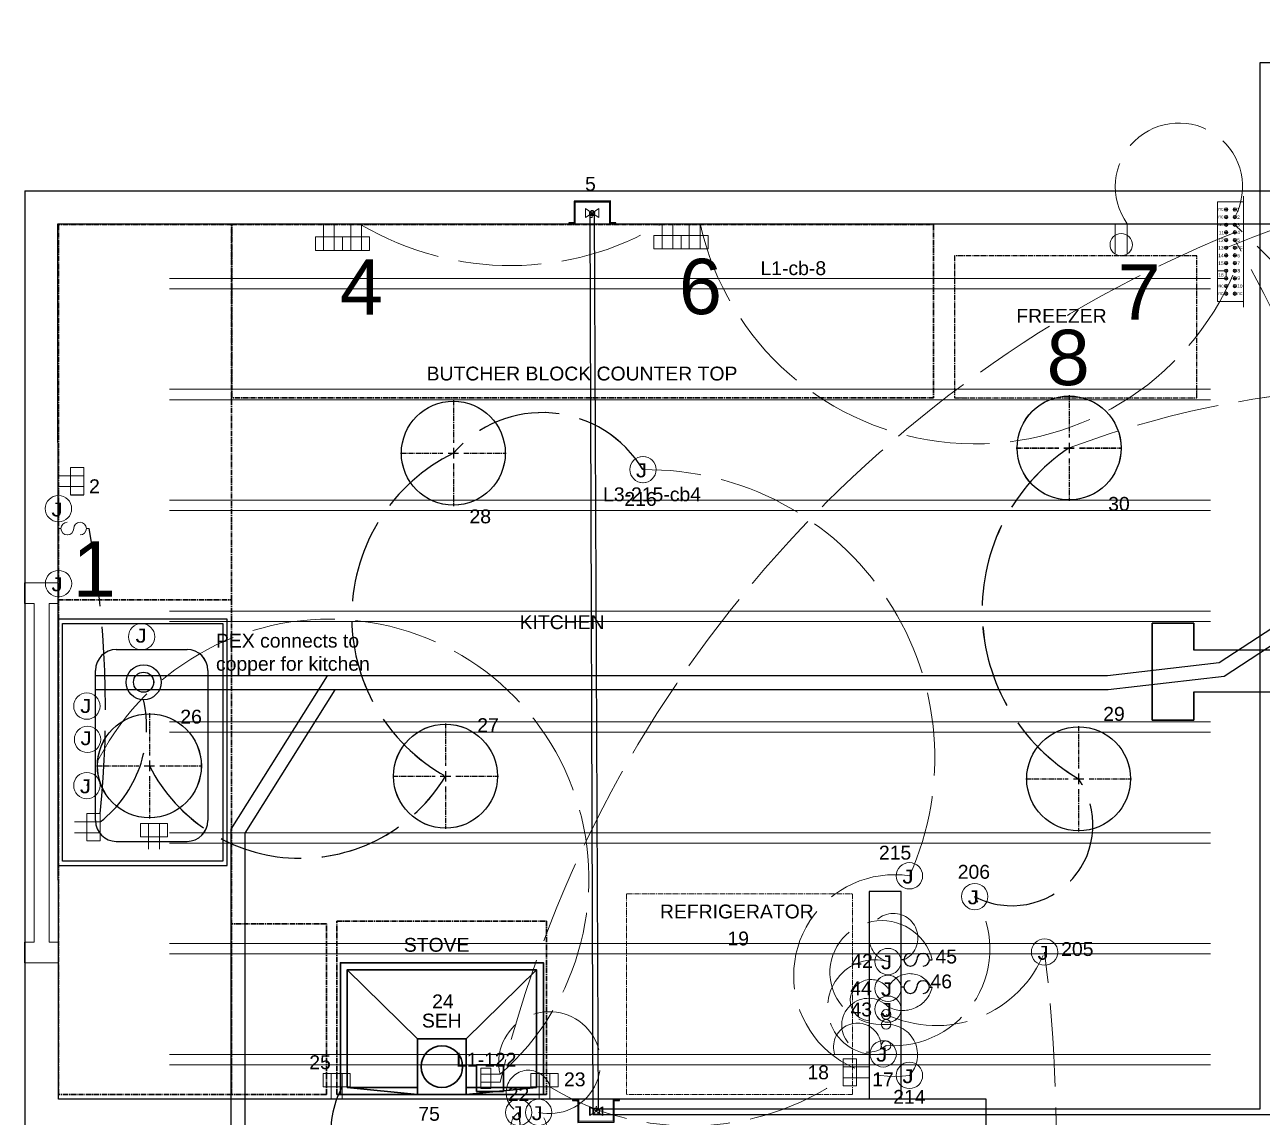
# Model space of a CAD drawing. Header units: inches. Extents: x 26 to 544, y -597 to 369.
# Drawn here: x 35.2 to 213.8, y -224.4 to -66.7 of the extents above; entities that cross this region are included whole.
import ezdxf

# ---------------------------------------------------------------- set-up
doc = ezdxf.new("R2010")
doc.units = ezdxf.units.IN
doc.header["$MEASUREMENT"] = 0
doc.linetypes.add('ACAD_ISO02W100', pattern=[15, 12, -3])
doc.linetypes.add('CENTER2', pattern=[1.125, 0.75, -0.125, 0.125, -0.125])
doc.layers.get('0').update_dxf_attribs({"color": 1, "lineweight": 9})
for name, color, linetype, lineweight in [('A201-Floorplan-2nd-floor', 7, 'Continuous', 9), ('A201-Text', 7, 'Continuous', 9), ('E201-Electrical-2nd-floor', 7, 'Continuous', 9), ('E301-Electrical-attic', 7, 'Continuous', 9), ('L1-Ceiling-Joists', 7, 'Continuous', 9), ('M101-HVAC-1st-floor', 7, 'Continuous', 9), ('M103-Plumbing', 7, 'Continuous', 9)]:
    doc.layers.add(name, color=color, linetype=linetype, lineweight=lineweight)
doc.styles.add('Reg', font='Courier New.ttf', dxfattribs={"height": 1})
doc.styles.add('Small', font='Arial.ttf', dxfattribs={"height": 0.5})
doc.styles.get("Standard").update_dxf_attribs({"font": 'Arial.ttf', "height": 2})

# ---------------------------------------------------------------- blocks, each defined once
blk = doc.blocks.new('L2-S-gas-shutoff-valve')
at = {"layer": 'M103-Plumbing'}
for p, q in [((-0.88, 0.6), (0.88, -0.58)), ((-0.88, -0.58), (0.88, 0.6))]:
    blk.add_line(p, q, dxfattribs=at)
at = {"layer": 'M103-Plumbing', "lineweight": 30}
for p, q in [((-0.88, 0.6), (-0.88, -0.58)), ((0.88, 0.6), (0.88, -0.58))]:
    blk.add_line(p, q, dxfattribs=at)
at = {"layer": 'M103-Plumbing'}
blk.add_lwpolyline([(0, 0.01), (0, 0.67), (0.08, 0.67)], dxfattribs=at)
at = {"layer": 'M103-Plumbing', "lineweight": 30}
blk.add_circle((0, 0), 0.433, dxfattribs=at)
blk = doc.blocks.new('L2-N-gas-shutoff-valve')
at = {"layer": 'M103-Plumbing'}
for p, q in [((-1.05, 0.72), (-1.05, 0.36)), ((0, 0), (-1.05, 0.72)), ((-1.05, 0.36), (-1.05, 0)), ((-1.05, -0.36), (-1.05, 0)), ((0, 0), (-1.05, -0.72)), ((0, 0), (1.05, 0.72)), ((0, 0), (1.05, -0.72)), ((1.05, 0.72), (1.05, 0.36)), ((1.05, 0.36), (1.05, 0)), ((1.05, -0.36), (1.05, 0)), ((-1.05, -0.72), (-1.05, -0.36)), ((1.05, -0.72), (1.05, -0.36))]:
    blk.add_line(p, q, dxfattribs=at)
blk.add_lwpolyline([(0, 0), (0, -0.7), (-0.18, -0.7)], dxfattribs=at)
at = {"layer": 'M103-Plumbing', "lineweight": 30}
blk.add_circle((0, 0), 0.375, dxfattribs=at)
blk = doc.blocks.new('L3-attic-j-box-215')
at = {"layer": 'E301-Electrical-attic'}
blk.add_circle((0, 0), 1.9, dxfattribs=at)
at = {"layer": 'E301-Electrical-attic', "lineweight": 5, "style": 'Reg'}
blk.add_text('J', height=2, dxfattribs=at).set_placement((-1.25, -1.11))
blk = doc.blocks.new('*U143')
at = {"layer": 'E301-Electrical-attic', "color": 0, "linetype": 'CENTER2', "lineweight": -3, "transparency": 16777216}
for p, q in [((0, 1.5), (0, 7.62)), ((-7.62, 0), (-1.5, 0)), ((1.5, 0), (7.62, 0)), ((0, -7.62), (0, -1.5))]:
    blk.add_line(p, q, dxfattribs=at)
at = {"layer": 'E301-Electrical-attic', "color": 0, "linetype": 'Continuous', "lineweight": -3, "transparency": 16777216}
for p, q in [((-0.75, 0), (0.75, 0)), ((0, -0.75), (0, 0.75))]:
    blk.add_line(p, q, dxfattribs=at)
blk = doc.blocks.new('L2-led-26')
at = {"layer": 'E301-Electrical-attic', "lineweight": -3}
blk.add_circle((0, 0), 7.5, dxfattribs=at)
at = {"layer": 'E301-Electrical-attic', "linetype": 'CENTER2', "lineweight": -3, "rotation": 270}
blk.add_blockref('*U143', (0, 0), dxfattribs=at)
blk = doc.blocks.new('*U144')
at = {"layer": 'E301-Electrical-attic', "color": 0, "linetype": 'CENTER2', "lineweight": -3, "transparency": 16777216}
for p, q in [((0, 1.5), (0, 7.62)), ((-7.62, 0), (-1.5, 0)), ((1.5, 0), (7.62, 0)), ((0, -7.62), (0, -1.5))]:
    blk.add_line(p, q, dxfattribs=at)
at = {"layer": 'E301-Electrical-attic', "color": 0, "linetype": 'Continuous', "lineweight": -3, "transparency": 16777216}
for p, q in [((-0.75, 0), (0.75, 0)), ((0, -0.75), (0, 0.75))]:
    blk.add_line(p, q, dxfattribs=at)
blk = doc.blocks.new('L2-led-27')
at = {"layer": 'E301-Electrical-attic', "lineweight": -3}
blk.add_circle((0, 0), 7.5, dxfattribs=at)
at = {"layer": 'E301-Electrical-attic', "linetype": 'CENTER2', "lineweight": -3, "rotation": 270}
blk.add_blockref('*U144', (0, 0), dxfattribs=at)
blk = doc.blocks.new('*U146')
at = {"layer": 'E301-Electrical-attic', "color": 0, "linetype": 'CENTER2', "lineweight": -3, "transparency": 16777216}
for p, q in [((0, 1.5), (0, 7.62)), ((-7.62, 0), (-1.5, 0)), ((1.5, 0), (7.62, 0)), ((0, -7.62), (0, -1.5))]:
    blk.add_line(p, q, dxfattribs=at)
at = {"layer": 'E301-Electrical-attic', "color": 0, "linetype": 'Continuous', "lineweight": -3, "transparency": 16777216}
for p, q in [((-0.75, 0), (0.75, 0)), ((0, -0.75), (0, 0.75))]:
    blk.add_line(p, q, dxfattribs=at)
blk = doc.blocks.new('L2-led-28')
at = {"layer": 'E301-Electrical-attic', "lineweight": -3}
blk.add_circle((0, 0), 7.5, dxfattribs=at)
at = {"layer": 'E301-Electrical-attic', "linetype": 'CENTER2', "lineweight": -3, "rotation": 270}
blk.add_blockref('*U146', (0, 0), dxfattribs=at)
blk = doc.blocks.new('L2-44')
at = {"layer": 'E301-Electrical-attic'}
blk.add_circle((0, 0), 1.9, dxfattribs=at)
at = {"layer": 'E301-Electrical-attic', "lineweight": 5, "style": 'Reg'}
blk.add_text('J', height=2, dxfattribs=at).set_placement((-1.25, -1.11))
blk = doc.blocks.new('L2-46')
at = {"layer": 'E301-Electrical-attic', "lineweight": -3}
for p, q in [((0.41, 0), (0, 0)), ((4.08, 0), (4.49, 0))]:
    blk.add_line(p, q, dxfattribs=at)
for centre, start, end in [((1.32, 0), 90, 270), ((3.17, 0), 270, 180), ((1.34, 0), 270, 0)]:
    blk.add_arc(centre, 0.916, start, end, dxfattribs=at)
blk = doc.blocks.new('L2-43')
at = {"layer": 'E301-Electrical-attic'}
blk.add_circle((0, 0), 1.9, dxfattribs=at)
at = {"layer": 'E301-Electrical-attic', "lineweight": 5, "style": 'Reg'}
blk.add_text('J', height=2, dxfattribs=at).set_placement((-1.25, -1.11))
blk = doc.blocks.new('L2-45')
at = {"layer": 'E301-Electrical-attic', "lineweight": -3}
for p, q in [((0.41, 0), (0, 0)), ((4.08, 0), (4.49, 0))]:
    blk.add_line(p, q, dxfattribs=at)
for centre, start, end in [((1.32, 0), 90, 270), ((3.17, 0), 270, 180), ((1.34, 0), 270, 0)]:
    blk.add_arc(centre, 0.916, start, end, dxfattribs=at)
blk = doc.blocks.new('*U153')
at = {"layer": 'E301-Electrical-attic', "color": 0, "linetype": 'CENTER2', "lineweight": -3, "transparency": 16777216}
for p, q in [((0, 1.5), (0, 7.62)), ((-7.62, 0), (-1.5, 0)), ((1.5, 0), (7.62, 0)), ((0, -7.62), (0, -1.5))]:
    blk.add_line(p, q, dxfattribs=at)
at = {"layer": 'E301-Electrical-attic', "color": 0, "linetype": 'Continuous', "lineweight": -3, "transparency": 16777216}
for p, q in [((-0.75, 0), (0.75, 0)), ((0, -0.75), (0, 0.75))]:
    blk.add_line(p, q, dxfattribs=at)
blk = doc.blocks.new('L2-29')
at = {"layer": 'E301-Electrical-attic', "lineweight": -3}
blk.add_circle((0, 0), 7.5, dxfattribs=at)
at = {"layer": 'E301-Electrical-attic', "linetype": 'CENTER2', "lineweight": -3, "rotation": 270}
blk.add_blockref('*U153', (0, 0), dxfattribs=at)
blk = doc.blocks.new('*U155')
at = {"layer": 'E301-Electrical-attic', "color": 0, "linetype": 'CENTER2', "lineweight": -3, "transparency": 16777216}
for p, q in [((0, 1.5), (0, 7.62)), ((-7.62, 0), (-1.5, 0)), ((1.5, 0), (7.62, 0)), ((0, -7.62), (0, -1.5))]:
    blk.add_line(p, q, dxfattribs=at)
at = {"layer": 'E301-Electrical-attic', "color": 0, "linetype": 'Continuous', "lineweight": -3, "transparency": 16777216}
for p, q in [((-0.75, 0), (0.75, 0)), ((0, -0.75), (0, 0.75))]:
    blk.add_line(p, q, dxfattribs=at)
blk = doc.blocks.new('L2-30')
at = {"layer": 'E301-Electrical-attic', "lineweight": -3}
blk.add_circle((0, 0), 7.5, dxfattribs=at)
at = {"layer": 'E301-Electrical-attic', "linetype": 'CENTER2', "lineweight": -3, "rotation": 270}
blk.add_blockref('*U155', (0, 0), dxfattribs=at)
blk = doc.blocks.new('attic-j-box-205')
at = {"layer": 'E301-Electrical-attic'}
blk.add_circle((0, 0), 1.9, dxfattribs=at)
at = {"layer": 'E301-Electrical-attic', "lineweight": 5, "style": 'Reg'}
blk.add_text('J', height=2, dxfattribs=at).set_placement((-1.25, -1.11))
blk = doc.blocks.new('attic-j-box-206')
at = {"layer": 'E301-Electrical-attic'}
blk.add_circle((0, 0), 1.9, dxfattribs=at)
at = {"layer": 'E301-Electrical-attic', "lineweight": 5, "style": 'Reg'}
blk.add_text('J', height=2, dxfattribs=at).set_placement((-1.25, -1.11))
blk = doc.blocks.new('attic-j-box-213')
at = {"layer": 'E301-Electrical-attic'}
blk.add_circle((0, 0), 1.9, dxfattribs=at)
at = {"layer": 'E301-Electrical-attic', "lineweight": 5, "style": 'Reg'}
blk.add_text('J', height=2, dxfattribs=at).set_placement((-1.25, -1.11))
blk = doc.blocks.new('attic-j-box-214')
at = {"layer": 'E301-Electrical-attic'}
blk.add_circle((0, 0), 1.9, dxfattribs=at)
at = {"layer": 'E301-Electrical-attic', "lineweight": 5, "style": 'Reg'}
blk.add_text('J', height=2, dxfattribs=at).set_placement((-1.25, -1.11))
blk = doc.blocks.new('kitchen-sink-for-m103')
at = {"layer": 'M103-Plumbing', "lineweight": -3}
for p, q in [((15.66, -153.52), (25.88, -153.52)), ((12.66, -178.21), (12.66, -156.52)), ((28.88, -156.52), (28.88, -178.21)), ((15.66, -181.21), (25.88, -181.21))]:
    blk.add_line(p, q, dxfattribs=at)
blk.add_circle((19.6, -158.24), 1.45, dxfattribs=at)
for centre, start, end in [((15.66, -156.52), 90, 180), ((25.88, -156.52), 0, 90), ((15.66, -178.21), 180, 270), ((25.88, -178.21), 270, 0)]:
    blk.add_arc(centre, 3, start, end, dxfattribs=at)
blk = doc.blocks.new('duplex-for-freezer-on-2nd-floor')
at = {"layer": 'E201-Electrical-2nd-floor'}
for p, q in [((0, 0), (0, -4.39)), ((1.73, 0), (1.73, -4.38))]:
    blk.add_line(p, q, dxfattribs=at)
blk.add_circle((0.86, -3.03), 1.61, dxfattribs=at)
blk = doc.blocks.new('refrigerator')
at = {"layer": 'A201-Floorplan-2nd-floor', "linetype": 'CENTER2'}
blk.add_lwpolyline([(0, 0), (-32.625, 0), (-32.625, 28.925), (0, 28.925)], close=True, dxfattribs=at)
blk = doc.blocks.new('stove')
at = {"layer": 'A201-Floorplan-2nd-floor', "linetype": 'CENTER2', "lineweight": 30}
blk.add_lwpolyline([(-30.27, 25), (0, 25), (0, 0), (-30.27, 0)], close=True, dxfattribs=at)
blk = doc.blocks.new('L2-switch-1')
at = {"layer": 'E201-Electrical-2nd-floor'}
for p, q in [((0.41, 0, -43.5), (0, 0, -43.5)), ((4.08, 0, -43.5), (4.49, 0, -43.5))]:
    blk.add_line(p, q, dxfattribs=at)
for centre, start, end in [((1.32, 0, -43.5), 90, 270), ((3.17, 0, -43.5), 270, 180), ((1.34, 0, -43.5), 270, 0)]:
    blk.add_arc(centre, 0.916, start, end, dxfattribs=at)
blk = doc.blocks.new('L2-gfci-duplex-2')
at = {"layer": 'E201-Electrical-2nd-floor'}
for p, q in [((0, 0, -43.5), (3.72, 0, -43.5)), ((3.72, 1.18, -43.5), (1.79, 1.18, -43.5)), ((1.79, -2.75, -43.5), (1.79, 1.18, -43.5)), ((0, -1.57, -43.5), (3.72, -1.57, -43.5))]:
    blk.add_line(p, q, dxfattribs=at)
at = {"layer": 'E201-Electrical-2nd-floor', "elevation": -43.5}
blk.add_lwpolyline([(1.79, -2.75), (1.79, 1.18), (3.72, 1.18), (3.72, -2.75)], close=True, dxfattribs=at)
blk = doc.blocks.new('L2-north-kitchen-butcher-block')
at = {"layer": 'A201-Floorplan-2nd-floor', "linetype": 'CENTER2', "lineweight": 30}
blk.add_lwpolyline([(0, -25), (-101.32, -25), (-101.32, 0), (0, 0)], close=True, dxfattribs=at)
blk = doc.blocks.new('L2-kitchen-NW-butcher-block')
at = {"layer": 'A201-Floorplan-2nd-floor', "linetype": 'CENTER2', "lineweight": 30}
blk.add_lwpolyline([(25, -54.19), (25, 0), (0, 0), (0, -54.19)], close=True, dxfattribs=at)
blk = doc.blocks.new('L2-kitchen-butcher-block-sink')
at = {"layer": 'A201-Floorplan-2nd-floor', "linetype": 'CENTER2', "lineweight": 30}
blk.add_lwpolyline([(0, 71.3625), (25, 71.3625), (25, 0), (0, 0)], close=True, dxfattribs=at)
blk = doc.blocks.new('L2-butcher-block-west-stove')
at = {"layer": 'A201-Floorplan-2nd-floor', "linetype": 'CENTER2', "lineweight": 30}
for p, q in [((13.69, 24.62), (0, 24.62)), ((0, 0), (0, 24.62)), ((13.69, 0), (13.69, 24.62)), ((13.69, 0), (0, 0))]:
    blk.add_line(p, q, dxfattribs=at)
blk = doc.blocks.new('smart-hood')
at = {"lineweight": 30}
for p, q in [((11.15625, 8), (11.15625, 0)), ((18.15625, 8), (11.15625, 8)), ((18.15625, 8), (18.15625, 0))]:
    blk.add_line(p, q, dxfattribs=at)
blk.add_lwpolyline([(0, 0), (29.3125, 0), (29.3125, 19), (0, 19)], close=True, dxfattribs=at)
blk.add_lwpolyline([(18.15625, 1), (28.3125, 1), (28.3125, 18), (1, 18), (1, 1), (11.15625, 1)], dxfattribs=at)
blk.add_circle((14.65625, 4), 3, dxfattribs=at)
blk = doc.blocks.new('L2-stove-exhaust-hood')
at = {"layer": 'A201-Floorplan-2nd-floor', "lineweight": 30}
for p, q in [((0, 8), (-10.15625, 18)), ((17.15625, 18), (7, 8)), ((-10.15625, 1), (0, 0)), ((7, 0), (17.15625, 1))]:
    blk.add_line(p, q, dxfattribs=at)
blk.add_blockref('smart-hood', (-11.15625, 0), dxfattribs=at)
blk = doc.blocks.new('L2-gfci-duplex-4')
at = {"layer": 'E201-Electrical-2nd-floor'}
for p, q in [((-3.92, 0, -48.88), (-3.92, -1.96, -48.88)), ((3.92, 0, -48.88), (-3.92, 0, -48.88)), ((-2.75, 1.76, -48.88), (-2.75, -1.96, -48.88)), ((-1.18, 1.76, -48.88), (-1.18, -1.96, -48.88)), ((0, -1.96, -48.88), (0, 0, -48.88)), ((1.18, 1.7, -48.88), (1.18, -1.96, -48.88)), ((2.75, 1.7, -48.88), (2.75, -1.96, -48.88)), ((3.92, -1.96, -48.88), (3.92, 0, -48.88)), ((-3.92, -1.96, -48.88), (3.92, -1.96, -48.88))]:
    blk.add_line(p, q, dxfattribs=at)
blk = doc.blocks.new('L2-gfci-duplex-6')
at = {"layer": 'E201-Electrical-2nd-floor'}
for p, q in [((-3.92, 0, -49.38), (-3.92, -1.96, -49.38)), ((3.92, 0, -49.38), (-3.92, 0, -49.38)), ((-2.75, 1.69, -49.38), (-2.75, -1.96, -49.38)), ((-1.18, 1.69, -49.38), (-1.18, -1.96, -49.38)), ((0, -1.96, -49.38), (0, 0, -49.38)), ((1.18, 1.7, -49.38), (1.18, -1.96, -49.38)), ((2.75, 1.7, -49.38), (2.75, -1.96, -49.38)), ((3.92, -1.96, -49.38), (3.92, 0, -49.38)), ((-3.92, -1.96, -49.38), (3.92, -1.96, -49.38))]:
    blk.add_line(p, q, dxfattribs=at)
blk = doc.blocks.new('L2-gfci-duplex-10')
at = {"layer": 'E201-Electrical-2nd-floor'}
for p, q in [((3.72, 2.75), (1.79, 2.75)), ((1.79, -1.18), (1.79, 2.75)), ((0, 1.57), (3.72, 1.57)), ((0, 0), (3.72, 0))]:
    blk.add_line(p, q, dxfattribs=at)
blk.add_lwpolyline([(1.79, -1.18), (1.79, 2.75), (3.72, 2.75), (3.72, -1.18)], close=True, dxfattribs=at)
blk = doc.blocks.new('L2-gfci-duplex-9')
at = {"layer": 'E201-Electrical-2nd-floor'}
for p, q in [((0, 0), (0, -1.94)), ((3.92, 0), (0, 0)), ((1.18, -3.72), (1.18, 0)), ((2.75, -3.72), (2.75, 0)), ((3.92, -1.94), (3.92, 0)), ((3.92, -1.94), (0, -1.94))]:
    blk.add_line(p, q, dxfattribs=at)
blk = doc.blocks.new('L2-cabinet-holding-kitchen-sink')
at = {"layer": 'A201-Floorplan-2nd-floor', "lineweight": -3}
for points in [[(0, 0), (0, 35.56), (-24.42, 35.56), (-24.4, 0)], [(-23.77, 0.62), (-23.8, 34.94), (-0.63, 34.94), (-0.63, 0.62)]]:
    blk.add_lwpolyline(points, close=True, dxfattribs=at)
blk = doc.blocks.new('L2-insinkerator')
at = {"layer": 'E201-Electrical-2nd-floor', "lineweight": -3}
blk.add_circle((0, 2.53), 2.53, dxfattribs=at)
blk = doc.blocks.new('L2-kitchen-sink-and-drain')
at = {"layer": 'A201-Floorplan-2nd-floor', "lineweight": -3}
for p, q in [((-3.9375, 4.71875), (6.28125, 4.71875)), ((-6.9375, -19.96875), (-6.9375, 1.71875)), ((9.28125, 1.71875), (9.28125, -19.96875)), ((-3.9375, -22.96875), (6.28125, -22.96875))]:
    blk.add_line(p, q, dxfattribs=at)
blk.add_circle((0, 0), 1.45459, dxfattribs=at)
for centre, start, end in [((-3.9375, 1.71875), 90, 180), ((6.28125, 1.71875), 0, 90), ((-3.9375, -19.96875), 180, 270), ((6.28125, -19.96875), 270, 0)]:
    blk.add_arc(centre, 3, start, end, dxfattribs=at)
blk = doc.blocks.new('L2-gfci-duplex-18')
at = {"layer": 'E201-Electrical-2nd-floor'}
for p, q in [((-3.72, 2.75, -29.75), (-1.79, 2.75, -29.75)), ((-1.79, 2.75, -29.75), (-3.72, 2.75, -29.75)), ((-3.72, 2.75, -29.75), (-3.72, -1.18, -29.75)), ((-1.79, 2.75, -29.75), (-1.79, -1.18, -29.75)), ((0, 1.57, -29.75), (-3.72, 1.57, -29.75)), ((0, 1.57, -29.75), (-3.72, 1.57, -29.75)), ((0, 0, -29.75), (-3.72, 0, -29.75)), ((-3.72, -1.18, -29.75), (-1.79, -1.18, -29.75))]:
    blk.add_line(p, q, dxfattribs=at)
blk = doc.blocks.new('L2-gfci-duplex-23')
at = {"layer": 'E201-Electrical-2nd-floor'}
for p, q in [((-1.18, 3.72, -56.5), (-1.18, 1.79, -56.5)), ((2.75, 3.72, -56.5), (-1.18, 3.72, -56.5)), ((0, 0, -56.5), (0, 3.72, -56.5)), ((1.57, 0, -56.5), (1.57, 3.72, -56.5)), ((2.75, 1.79, -56.5), (2.75, 3.72, -56.5)), ((2.75, 1.79, -56.5), (-1.18, 1.79, -56.5))]:
    blk.add_line(p, q, dxfattribs=at)
blk = doc.blocks.new('L2-j-box-22')
at = {"layer": 'E201-Electrical-2nd-floor'}
blk.add_circle((0, -1.9), 1.9, dxfattribs=at)
at = {"layer": 'E201-Electrical-2nd-floor', "lineweight": 5, "style": 'Reg'}
blk.add_text('J', height=2, dxfattribs=at).set_placement((-1.25, -3.01))
blk = doc.blocks.new('L2-j-box-21')
at = {"layer": 'E201-Electrical-2nd-floor'}
blk.add_circle((0, -1.9), 1.9, dxfattribs=at)
at = {"layer": 'E201-Electrical-2nd-floor', "lineweight": 5, "style": 'Reg'}
blk.add_text('J', height=2, dxfattribs=at).set_placement((-1.25, -3.01))
blk = doc.blocks.new('L2-gfci-duplex-25')
at = {"layer": 'E201-Electrical-2nd-floor'}
for p, q in [((-1.18, 3.72, -56.5), (-1.18, 1.79, -56.5)), ((2.75, 3.72, -56.5), (-1.18, 3.72, -56.5)), ((0, 0, -56.5), (0, 3.72, -56.5)), ((1.57, 0, -56.5), (1.57, 3.72, -56.5)), ((2.75, 1.79, -56.5), (2.75, 3.72, -56.5)), ((2.75, 1.79, -56.5), (-1.18, 1.79, -56.5))]:
    blk.add_line(p, q, dxfattribs=at)
blk = doc.blocks.new('*U75')
at = {"layer": 'E201-Electrical-2nd-floor', "color": 0, "linetype": 'CENTER2', "lineweight": -3, "transparency": 16777216}
for p, q in [((0, 1.5), (0, 7.62)), ((-7.62, 0), (-1.5, 0)), ((1.5, 0), (7.62, 0)), ((0, -7.62), (0, -1.5))]:
    blk.add_line(p, q, dxfattribs=at)
at = {"layer": 'E201-Electrical-2nd-floor', "color": 0, "linetype": 'Continuous', "lineweight": -3, "transparency": 16777216}
for p, q in [((-0.75, 0), (0.75, 0)), ((0, -0.75), (0, 0.75))]:
    blk.add_line(p, q, dxfattribs=at)
blk = doc.blocks.new('L2-ceiling-led-26')
at = {"layer": 'E201-Electrical-2nd-floor', "lineweight": -3}
blk.add_circle((0, 0, -94.5), 7.5, dxfattribs=at)
at = {"layer": 'E201-Electrical-2nd-floor', "linetype": 'CENTER2', "lineweight": -3, "rotation": 270}
blk.add_blockref('*U75', (0, 0, -94.5), dxfattribs=at)
blk = doc.blocks.new('*U77')
at = {"layer": 'E201-Electrical-2nd-floor', "color": 0, "linetype": 'CENTER2', "lineweight": -3, "transparency": 16777216}
for p, q in [((0, 1.5), (0, 7.62)), ((-7.62, 0), (-1.5, 0)), ((1.5, 0), (7.62, 0)), ((0, -7.62), (0, -1.5))]:
    blk.add_line(p, q, dxfattribs=at)
at = {"layer": 'E201-Electrical-2nd-floor', "color": 0, "linetype": 'Continuous', "lineweight": -3, "transparency": 16777216}
for p, q in [((-0.75, 0), (0.75, 0)), ((0, -0.75), (0, 0.75))]:
    blk.add_line(p, q, dxfattribs=at)
blk = doc.blocks.new('L2-ceiling-led-27')
at = {"layer": 'E201-Electrical-2nd-floor', "lineweight": -3}
blk.add_circle((0, 0, -93.5), 7.5, dxfattribs=at)
at = {"layer": 'E201-Electrical-2nd-floor', "linetype": 'CENTER2', "lineweight": -3, "rotation": 270}
blk.add_blockref('*U77', (0, 0, -93.5), dxfattribs=at)
blk = doc.blocks.new('*U79')
at = {"layer": 'E201-Electrical-2nd-floor', "color": 0, "linetype": 'CENTER2', "lineweight": -3, "transparency": 16777216}
for p, q in [((0, 1.5), (0, 7.62)), ((-7.62, 0), (-1.5, 0)), ((1.5, 0), (7.62, 0)), ((0, -7.62), (0, -1.5))]:
    blk.add_line(p, q, dxfattribs=at)
at = {"layer": 'E201-Electrical-2nd-floor', "color": 0, "linetype": 'Continuous', "lineweight": -3, "transparency": 16777216}
for p, q in [((-0.75, 0), (0.75, 0)), ((0, -0.75), (0, 0.75))]:
    blk.add_line(p, q, dxfattribs=at)
blk = doc.blocks.new('L2-ceiling-led-28')
at = {"layer": 'E201-Electrical-2nd-floor', "lineweight": -3}
blk.add_circle((0, 0, -93.88), 7.5, dxfattribs=at)
at = {"layer": 'E201-Electrical-2nd-floor', "linetype": 'CENTER2', "lineweight": -3, "rotation": 270}
blk.add_blockref('*U79', (0, 0, -93.88), dxfattribs=at)
blk = doc.blocks.new('L2-j-box-14')
at = {"layer": 'E201-Electrical-2nd-floor'}
blk.add_circle((0, -1.9), 1.9, dxfattribs=at)
at = {"layer": 'E201-Electrical-2nd-floor', "lineweight": 5, "style": 'Reg'}
blk.add_text('J', height=2, dxfattribs=at).set_placement((-1.1, -2.75))
blk = doc.blocks.new('L2-j-box-13')
at = {"layer": 'E201-Electrical-2nd-floor'}
blk.add_circle((0, 0), 1.9, dxfattribs=at)
at = {"layer": 'E201-Electrical-2nd-floor', "lineweight": 5, "style": 'Reg'}
blk.add_text('J', height=2, dxfattribs=at).set_placement((-1.2, -0.98))
blk = doc.blocks.new('L2-j-box-12')
at = {"layer": 'E201-Electrical-2nd-floor'}
blk.add_circle((0, 0), 1.9, dxfattribs=at)
at = {"layer": 'E201-Electrical-2nd-floor', "lineweight": 5, "style": 'Reg'}
blk.add_text('J', height=2, dxfattribs=at).set_placement((-1.25, -0.82))
blk = doc.blocks.new('L2-j-box-11')
at = {"layer": 'E201-Electrical-2nd-floor'}
blk.add_circle((0, 0), 1.9, dxfattribs=at)
at = {"layer": 'E201-Electrical-2nd-floor', "lineweight": 5, "style": 'Reg'}
blk.add_text('J', height=2, dxfattribs=at).set_placement((-1.25, -1.11))
blk = doc.blocks.new('L2-j-box-15')
at = {"layer": 'E201-Electrical-2nd-floor'}
blk.add_circle((0, 0), 1.9, dxfattribs=at)
at = {"layer": 'E201-Electrical-2nd-floor', "lineweight": 5, "style": 'Reg'}
blk.add_text('J', height=2, dxfattribs=at).set_placement((-1.25, -1.11))
blk = doc.blocks.new('L2-j-box-16')
at = {"layer": 'E201-Electrical-2nd-floor'}
blk.add_circle((0, 0), 1.9, dxfattribs=at)
at = {"layer": 'E201-Electrical-2nd-floor', "lineweight": 5, "style": 'Reg'}
blk.add_text('J', height=2, dxfattribs=at).set_placement((-1.25, -1.11))
blk = doc.blocks.new('*U82')
at = {"layer": 'E201-Electrical-2nd-floor', "color": 0, "linetype": 'CENTER2', "lineweight": -3, "transparency": 16777216}
for p, q in [((0, 1.5), (0, 7.62)), ((-7.62, 0), (-1.5, 0)), ((1.5, 0), (7.62, 0)), ((0, -7.62), (0, -1.5))]:
    blk.add_line(p, q, dxfattribs=at)
at = {"layer": 'E201-Electrical-2nd-floor', "color": 0, "linetype": 'Continuous', "lineweight": -3, "transparency": 16777216}
for p, q in [((-0.75, 0), (0.75, 0)), ((0, -0.75), (0, 0.75))]:
    blk.add_line(p, q, dxfattribs=at)
blk = doc.blocks.new('L2-ceiling-led-29')
at = {"layer": 'E201-Electrical-2nd-floor', "lineweight": -3}
blk.add_circle((0, 0, -93), 7.5, dxfattribs=at)
at = {"layer": 'E201-Electrical-2nd-floor', "linetype": 'CENTER2', "lineweight": -3, "rotation": 270}
blk.add_blockref('*U82', (0, 0, -93), dxfattribs=at)
blk = doc.blocks.new('*U84')
at = {"layer": 'E201-Electrical-2nd-floor', "color": 0, "linetype": 'CENTER2', "lineweight": -3, "transparency": 16777216}
for p, q in [((0, 1.5), (0, 7.62)), ((-7.62, 0), (-1.5, 0)), ((1.5, 0), (7.62, 0)), ((0, -7.62), (0, -1.5))]:
    blk.add_line(p, q, dxfattribs=at)
at = {"layer": 'E201-Electrical-2nd-floor', "color": 0, "linetype": 'Continuous', "lineweight": -3, "transparency": 16777216}
for p, q in [((-0.75, 0), (0.75, 0)), ((0, -0.75), (0, 0.75))]:
    blk.add_line(p, q, dxfattribs=at)
blk = doc.blocks.new('L2-ceiling-led-30')
at = {"layer": 'E201-Electrical-2nd-floor', "lineweight": -3}
blk.add_circle((0, 0, -94.38), 7.5, dxfattribs=at)
at = {"layer": 'E201-Electrical-2nd-floor', "linetype": 'CENTER2', "lineweight": -3, "rotation": 270}
blk.add_blockref('*U84', (0, 0, -94.38), dxfattribs=at)
blk = doc.blocks.new('L2-j-box-42')
at = {"layer": 'E201-Electrical-2nd-floor'}
blk.add_circle((-1.9, 0, -67.12), 1.9, dxfattribs=at)
at = {"layer": 'E201-Electrical-2nd-floor', "lineweight": 5, "style": 'Reg'}
blk.add_text('J', height=2, dxfattribs=at).set_placement((-3.15, -1.11, -67.12))
blk = doc.blocks.new('L2-j-box-44')
at = {"layer": 'E201-Electrical-2nd-floor'}
blk.add_circle((-1.9, 0, -75.62), 1.9, dxfattribs=at)
at = {"layer": 'E201-Electrical-2nd-floor', "lineweight": 5, "style": 'Reg'}
blk.add_text('J', height=2, dxfattribs=at).set_placement((-3.15, -1.11, -75.62))
blk = doc.blocks.new('L2-j-box-43')
at = {"layer": 'E201-Electrical-2nd-floor'}
blk.add_circle((-1.9, 0, -67.25), 1.9, dxfattribs=at)
at = {"layer": 'E201-Electrical-2nd-floor', "lineweight": 5, "style": 'Reg'}
blk.add_text('J', height=2, dxfattribs=at).set_placement((-3.15, -1.11, -67.25))
blk = doc.blocks.new('L2-j-box-17')
at = {"layer": 'E201-Electrical-2nd-floor'}
blk.add_circle((1.9, 0, -52.62), 1.9, dxfattribs=at)
at = {"layer": 'E201-Electrical-2nd-floor', "lineweight": 5, "style": 'Reg'}
blk.add_text('J', height=2, dxfattribs=at).set_placement((0.65, -1.11, -52.62))
blk = doc.blocks.new('L2-switch-45')
at = {"layer": 'E201-Electrical-2nd-floor', "lineweight": -3}
for p, q in [((0.41, 0, -45.25), (0, 0, -45.25)), ((4.08, 0, -45.25), (4.49, 0, -45.25))]:
    blk.add_line(p, q, dxfattribs=at)
for centre, start, end in [((1.32, 0, -45.25), 90, 270), ((3.17, 0, -45.25), 270, 180), ((1.34, 0, -45.25), 270, 0)]:
    blk.add_arc(centre, 0.916, start, end, dxfattribs=at)
blk = doc.blocks.new('L2-switch-46')
at = {"layer": 'E201-Electrical-2nd-floor', "lineweight": -3}
for p, q in [((0.41, 0, -45), (0, 0, -45)), ((4.08, 0, -45), (4.49, 0, -45))]:
    blk.add_line(p, q, dxfattribs=at)
for centre, start, end in [((1.32, 0, -45), 90, 270), ((3.17, 0, -45), 270, 180), ((1.34, 0, -45), 270, 0)]:
    blk.add_arc(centre, 0.916, start, end, dxfattribs=at)
blk = doc.blocks.new('L1-gfci-122')
at = {"layer": 'E201-Electrical-2nd-floor', "lineweight": 30}
for p, q in [((-2.06, -2.48), (-2.06, 1.37)), ((-2.06, 1.37), (-0.08, 1.37)), ((-0.08, 1.37), (1.85, 1.37)), ((1.85, 1.37), (1.85, -2.48)), ((1.85, -2.48), (-2.06, -2.48))]:
    blk.add_line(p, q, dxfattribs=at)
at = {"layer": 'E201-Electrical-2nd-floor'}
for p, q in [((-1.44, 0.87), (0, 0.87)), ((-1.44, -2.03), (-1.44, 0.87)), ((1.32, 0), (-1.44, 0)), ((0, -2.03), (0, 0.87)), ((1.32, -1.16), (-1.44, -1.16)), ((0, -2.03), (-1.44, -2.03))]:
    blk.add_line(p, q, dxfattribs=at)
blk = doc.blocks.new('L3-215')
at = {"layer": 'E201-Electrical-2nd-floor'}
blk.add_circle((0, 0), 1.9, dxfattribs=at)
at = {"layer": 'E201-Electrical-2nd-floor', "lineweight": 5, "style": 'Reg'}
blk.add_text('J', height=2, dxfattribs=at).set_placement((-1.25, -1.11))
blk = doc.blocks.new('L2-kitchen-window')
at = {"layer": 'A201-Floorplan-2nd-floor'}
for p, q in [((-0.03, 54.87), (-4.83, 54.87)), ((-0.03, 54.88), (-0.03, 51.87)), ((-3.51, 51.87), (-4.83, 51.87)), ((-3.51, 51.87), (-3.51, 3)), ((-0.03, 51.87), (-1.31, 51.87)), ((-1.31, 51.87), (-1.31, 3)), ((-4.82, 3), (-3.51, 3)), ((-1.31, 3), (0, 3)), ((0, 3), (0, 0)), ((0, 0), (-4.82, 0))]:
    blk.add_line(p, q, dxfattribs=at)
at = {"layer": 'A201-Floorplan-2nd-floor', "lineweight": 30}
for p, q in [((-4.83, 54.87), (-4.83, 51.87)), ((-4.82, 3), (-4.82, 0))]:
    blk.add_line(p, q, dxfattribs=at)
blk = doc.blocks.new('subpanel-171')
at = {"layer": 'E201-Electrical-2nd-floor', "lineweight": 5}
for p, q in [((0, -14.38, -48.75), (0, 0, -48.75)), ((0, 0, -48.75), (3.75, 0, -48.75)), ((3.75, -15.19, -48.75), (3.75, 0.81, -48.75)), ((1, -1.11, -48.75), (1.5, -1.11, -48.75)), ((1.25, -1.36, -48.75), (1.25, -0.86, -48.75)), ((2.25, -1.11, -48.75), (2.75, -1.11, -48.75)), ((2.5, -1.36, -48.75), (2.5, -0.86, -48.75)), ((1, -2.21, -48.75), (1.5, -2.21, -48.75)), ((1, -3.32, -48.75), (1.5, -3.32, -48.75)), ((1.25, -2.46, -48.75), (1.25, -1.96, -48.75)), ((1.25, -3.57, -48.75), (1.25, -3.07, -48.75)), ((2.25, -2.21, -48.75), (2.75, -2.21, -48.75)), ((2.25, -3.32, -48.75), (2.75, -3.32, -48.75)), ((2.5, -2.46, -48.75), (2.5, -1.96, -48.75)), ((2.5, -3.57, -48.75), (2.5, -3.07, -48.75)), ((1, -4.42, -48.75), (1.5, -4.42, -48.75)), ((1.25, -4.67, -48.75), (1.25, -4.17, -48.75)), ((1.25, -5.78, -48.75), (1.25, -5.28, -48.75)), ((2.25, -4.42, -48.75), (2.75, -4.42, -48.75)), ((2.5, -4.67, -48.75), (2.5, -4.17, -48.75)), ((2.5, -5.78, -48.75), (2.5, -5.28, -48.75)), ((1, -5.53, -48.75), (1.5, -5.53, -48.75)), ((1, -6.64, -48.75), (1.5, -6.64, -48.75)), ((1.25, -6.89, -48.75), (1.25, -6.39, -48.75)), ((2.25, -5.53, -48.75), (2.75, -5.53, -48.75)), ((2.25, -6.64, -48.75), (2.75, -6.64, -48.75)), ((2.5, -6.89, -48.75), (2.5, -6.39, -48.75)), ((1, -7.74, -48.75), (1.5, -7.74, -48.75)), ((1, -8.85, -48.75), (1.5, -8.85, -48.75)), ((1.25, -7.99, -48.75), (1.25, -7.49, -48.75)), ((1.25, -9.1, -48.75), (1.25, -8.6, -48.75)), ((2.25, -7.74, -48.75), (2.75, -7.74, -48.75)), ((2.25, -8.85, -48.75), (2.75, -8.85, -48.75)), ((2.5, -7.99, -48.75), (2.5, -7.49, -48.75)), ((2.5, -9.1, -48.75), (2.5, -8.6, -48.75)), ((1.25, -9.96, -48.75), (0, -9.96, -48.75)), ((0, -9.96, -48.75), (0, -11.06, -48.75)), ((1, -9.96, -48.75), (1.5, -9.96, -48.75)), ((1.25, -10.21, -48.75), (1.25, -9.71, -48.75)), ((1.25, -11.06, -48.75), (1.25, -9.96, -48.75)), ((2.25, -9.96, -48.75), (2.75, -9.96, -48.75)), ((2.5, -10.21, -48.75), (2.5, -9.71, -48.75)), ((0, -11.06, -48.75), (1.25, -11.06, -48.75)), ((1, -11.06, -48.75), (1.5, -11.06, -48.75)), ((1, -12.17, -48.75), (1.5, -12.17, -48.75)), ((1.25, -11.31, -48.75), (1.25, -10.81, -48.75)), ((1.25, -12.42, -48.75), (1.25, -11.92, -48.75)), ((2.25, -11.06, -48.75), (2.75, -11.06, -48.75)), ((2.25, -12.17, -48.75), (2.75, -12.17, -48.75)), ((2.5, -11.31, -48.75), (2.5, -10.81, -48.75)), ((2.5, -12.42, -48.75), (2.5, -11.92, -48.75)), ((1, -13.27, -48.75), (1.5, -13.27, -48.75)), ((1.25, -13.52, -48.75), (1.25, -13.02, -48.75)), ((2.25, -13.27, -48.75), (2.75, -13.27, -48.75)), ((2.5, -13.52, -48.75), (2.5, -13.02, -48.75)), ((0, -14.38, -48.75), (3.75, -14.38, -48.75))]:
    blk.add_line(p, q, dxfattribs=at)
for centre in [(1.25, -1.11, -48.75), (2.5, -1.11, -48.75), (1.25, -2.21, -48.75), (1.25, -3.32, -48.75), (2.5, -2.21, -48.75), (2.5, -3.32, -48.75), (1.25, -4.42, -48.75), (1.25, -5.53, -48.75), (2.5, -4.42, -48.75), (2.5, -5.53, -48.75), (1.25, -6.64, -48.75), (2.5, -6.64, -48.75), (1.25, -7.74, -48.75), (1.25, -8.85, -48.75), (2.5, -7.74, -48.75), (2.5, -8.85, -48.75), (1.25, -9.96, -48.75), (2.5, -9.96, -48.75), (1.25, -11.06, -48.75), (1.25, -12.17, -48.75), (2.5, -11.06, -48.75), (2.5, -12.17, -48.75), (1.25, -13.27, -48.75), (2.5, -13.27, -48.75)]:
    blk.add_circle(centre, 0.25, dxfattribs=at)
at = {"layer": 'E201-Electrical-2nd-floor', "lineweight": 5, "style": 'Small'}
for s, p in [('nc', (0.13, -1.28, -48.75)), ('1', (2.77, -1.36, -48.75)), ('nc', (0.13, -2.39, -48.75)), ('nc', (0.14, -3.49, -48.75)), ('3', (2.83, -3.59, -48.75)), ('2', (2.83, -2.47, -48.75)), ('12', (0.12, -5.79, -48.75)), ('11', (0.18, -4.7, -48.75)), ('4', (2.85, -4.67, -48.75)), ('5', (2.84, -5.79, -48.75)), ('13', (0.1, -6.92, -48.75)), ('nc', (2.87, -6.81, -48.75)), ('14', (0.11, -8, -48.75)), ('15', (0.11, -9.11, -48.75)), ('6', (2.85, -8.02, -48.75)), ('7', (2.86, -9.11, -48.75)), ('16', (0.12, -10.82, -48.75)), ('8', (2.88, -10.2, -48.75)), ('nc', (0.14, -12.36, -48.75)), ('10', (2.83, -12.42, -48.75)), ('9', (2.87, -11.28, -48.75)), ('nc', (0.13, -13.46, -48.75)), ('nc', (2.86, -13.46, -48.75))]:
    blk.add_text(s, height=0.5, dxfattribs=at).set_placement(p)
blk = doc.blocks.new('new-2nd-floor-plan-with-electrical')
at = {"layer": 'A201-Floorplan-2nd-floor', "lineweight": -3}
for p, q in [((-0.0976, 441.811), (321.3019, 441.811)), ((-0.0976, 441.811), (0, 0)), ((126.3971, 340.714), (121.7605, 340.714)), ((121.7605, 340.714), (121.7605, 310.714)), ((126.3971, 310.714), (126.3971, 340.714))]:
    blk.add_line(p, q, dxfattribs=at)
at = {"layer": 'A201-Floorplan-2nd-floor', "lineweight": 5}
blk.add_line((169.0831, 411.964), (169.0831, 413.089), dxfattribs=at)
at = {"layer": 'A201-Floorplan-2nd-floor', "lineweight": -3}
blk.add_lwpolyline([(138.6728, 310.714), (4.7605, 310.714), (4.6769, 437.089), (316.5519, 437.089), (316.5519, 141.8978), (207.4894, 141.8978), (207.4894, 79.0502), (182.9894, 79.0502), (182.9894, 92.6043), (117.2394, 92.6043), (117.2394, 127.9375), (138.6728, 127.9375), (138.6728, 310.7193)], dxfattribs=at)
at = {"layer": 'A201-Floorplan-2nd-floor', "linetype": 'CENTER2', "lineweight": -3}
blk.add_lwpolyline([(169.0831, 411.964), (169.0831, 432.464), (134.0831, 432.464), (134.0831, 411.964)], close=True, dxfattribs=at)
at = {"layer": 'A201-Text', "lineweight": 5}
blk.add_line((134.0831, 411.964), (135.2081, 411.964), dxfattribs=at)
at = {"layer": 'E201-Electrical-2nd-floor', "lineweight": -3}
blk.add_line((6.4882, 397.9684), (8.4257, 397.9684), dxfattribs=at)
at = {"layer": 'E201-Electrical-2nd-floor', "linetype": 'ACAD_ISO02W100', "lineweight": 5}
for centre, radius, start, end in [((166.4891, 442.4351), 9.1836, 331.41522, 215.601382), ((257.386, 225.9146), 224.0759, 78.428229, 112.039269), ((63.2321, 317.8728), 162.9976, 258.783325, 46.924452), ((70.0354, 473.5661), 42.523, 239.582439, 300.927073), ((241.1123, 271.1034), 177.6642, 112.001676, 166.309967), ((137.0452, 445.9384), 40.6383, 192.570972, 337.364571), ((-12.236, 328.37), 214.9445, 317.193865, 29.655992), ((198.6426, 277.1972), 136.2542, 69.670274, 110.630192), ((43.8409, 342.5365), 37.4749, 311.139497, 158.967335), ((125.2924, 334.019), 3.5205, 295.404157, 256.983968), ((122.6334, 324.0062), 6.8422, 74.173094, 279.793556), ((75.6505, 315.995), 7.3499, 257.606313, 193.22288), ((120.071, 318.2575), 3.4429, 359.507523, 236.798738), ((72.5991, 311.6923), 3.209, 14.601984, 243.662798), ((95.8657, 345.6953), 38.8371, 238.72644, 304.809171), ((72.6242, 306.6904), 2.5727, 124.272515, 55.727485)]:
    blk.add_arc(centre, radius, start, end, dxfattribs=at)
at = {"layer": 'E201-Electrical-2nd-floor', "linetype": 'ACAD_ISO02W100', "lineweight": -3}
for centre, radius, start, end in [((74.5866, 392.8477), 16.973, 30.998468, 139.08463), ((73.4203, 380.3566), 26.3299, 116.285006, 240.950587), ((166.2586, 381.2691), 28.1735, 123.67855, 239.620295), ((-135.6161, 366.8294), 147.1723, 354.190629, 10.278199), ((0.0687, 364.4819), 17.4232, 308.020041, 12.903716), ((39.6769, 369.9569), 24.4637, 207.030559, 328.950333), ((57.7718, 306.0403), 13.6881, 151.835264, 11.701222)]:
    blk.add_arc(centre, radius, start, end, dxfattribs=at)
at = {"lineweight": -3}
for name, p in [('L2-north-kitchen-butcher-block', (131.0831, 436.964)), ('L2-gfci-duplex-2', (4.7009, 400.714, 43.5)), ('L2-kitchen-sink-and-drain', (17.0519, 370.9015)), ('L2-gfci-duplex-10', (7.0755, 349.1871)), ('L2-gfci-duplex-9', (16.5882, 350.5352)), ('refrigerator', (119.3855, 311.414)), ('L2-butcher-block-west-stove', (29.7605, 311.414)), ('stove', (75.2133, 311.414)), ('L2-stove-exhaust-hood', (56.6043, 311.414))]:
    blk.add_blockref(name, p, dxfattribs=at)
at = {"lineweight": 5}
for name, p in [('L2-kitchen-window', (4.7455, 330.3971)), ('L2-cabinet-holding-kitchen-sink', (29.1355, 344.4327)), ('L2-insinkerator', (17.0519, 368.3728))]:
    blk.add_blockref(name, p, dxfattribs=at)
at = {"layer": 'A201-Floorplan-2nd-floor', "lineweight": -3}
for name, p in [('L2-kitchen-NW-butcher-block', (4.7605, 436.964)), ('L2-kitchen-butcher-block-sink', (4.7605, 311.414))]:
    blk.add_blockref(name, p, dxfattribs=at)
at = {"layer": 'A201-Floorplan-2nd-floor', "lineweight": 5}
for name, p in [('L2-ceiling-led-28', (61.7605, 403.964, 93.875)), ('L2-ceiling-led-30', (150.6355, 404.714, 94.375)), ('L2-j-box-16', (4.7605, 395.9553)), ('L2-j-box-15', (4.7707, 385.1428)), ('L2-j-box-14', (16.7605, 379.3702)), ('L2-j-box-13', (8.8628, 367.4553)), ('L2-ceiling-led-26', (17.8855, 358.839, 94.5)), ('L2-j-box-12', (8.9582, 362.647)), ('L2-ceiling-led-27', (60.6355, 357.339, 93.5)), ('L2-ceiling-led-29', (152.0105, 356.964, 93)), ('L2-j-box-11', (8.8628, 355.9863)), ('L2-gfci-duplex-18', (121.7605, 313.8078, 29.75)), ('L2-gfci-duplex-25', (44.1355, 310.714, 56.5)), ('L2-j-box-22', (71.1754, 310.714)), ('L2-j-box-21', (74.073, 310.714))]:
    blk.add_blockref(name, p, dxfattribs=at)
at = {"layer": 'E201-Electrical-2nd-floor', "lineweight": 5}
for name, p in [('subpanel-171', (172.0533, 440.2535, 48.75)), ('L3-215', (89.1355, 401.589)), ('L2-j-box-42', (126.3971, 330.589, 67.125)), ('L2-switch-45', (126.3971, 330.839, 45.25)), ('L2-j-box-44', (126.3971, 326.714, 75.625)), ('L2-switch-46', (126.3971, 326.9015, 45)), ('L2-j-box-43', (126.3971, 323.714, 67.25)), ('L2-j-box-17', (121.8997, 317.2637, 52.625)), ('L1-gfci-122', (67.1708, 314.3138)), ('L2-gfci-duplex-23', (74.1355, 310.714, 56.5))]:
    blk.add_blockref(name, p, dxfattribs=at)
at = {"layer": 'E201-Electrical-2nd-floor', "lineweight": -3}
for name, p in [('L2-gfci-duplex-4', (45.7605, 435.2004, 48.875)), ('L2-gfci-duplex-6', (94.6355, 435.3978, 49.375)), ('duplex-for-freezer-on-2nd-floor', (157.2916, 437.089)), ('L2-switch-1', (4.706, 393.089, 43.5))]:
    blk.add_blockref(name, p, dxfattribs=at)
at = {"layer": 'A201-Text', "lineweight": 5}
for s, p in [('FREEZER', (143.0168, 422.7801)), ('BUTCHER BLOCK COUNTER TOP', (57.9009, 414.4567)), ('KITCHEN', (71.3215, 378.5649)), ('REFRIGERATOR', (91.5809, 336.8116)), ('STOVE', (54.6142, 331.9992)), ('SEH', (57.2224, 321.0649))]:
    blk.add_text(s, height=2, dxfattribs=at).set_placement(p)
at = {"layer": 'A201-Text', "lineweight": -3, "insert": (147.3935, 421.7787), "char_height": 8, "attachment_point": 1}
blk.add_mtext('8', dxfattribs=at)
at = {"layer": 'E201-Electrical-2nd-floor', "lineweight": 5}
for s, p in [('L1-cb-8', (106.0904, 429.6668)), ('L3-215-cb4', (83.3697, 397.0258)), ('30', (156.2812, 395.6456)), ('28', (64.0954, 393.8417)), ('26', (22.357, 364.9375)), ('29', (155.5609, 365.337)), ('27', (65.2203, 363.7103)), ('19', (101.3228, 332.9117)), ('45', (131.3499, 330.3104)), ('42', (119.1949, 329.6639)), ('46', (130.6243, 326.7201)), ('44', (119.0473, 325.7163)), ('24', (58.7022, 323.8347)), ('43', (119.0839, 322.6719)), ('25', (40.966, 315.0525)), ('23', (77.7318, 312.5813)), ('18', (112.8631, 313.5946)), ('17', (122.2227, 312.583)), ('22', (69.6131, 310.4414)), ('75', (56.7061, 307.6072))]:
    blk.add_text(s, height=2, dxfattribs=at).set_placement(p)
at = {"layer": 'E201-Electrical-2nd-floor', "lineweight": -3, "attachment_point": 1}
for s, insert, char_height in [('4', (45.3708, 431.9477), 8), ('6', (94.3148, 432.0281), 8), ('7', (157.6344, 431.233), 8), ('2', (9.179, 400.1896), 2), ('1', (6.8139, 391.2632), 8)]:
    blk.add_mtext(s, dxfattribs=dict(at, insert=insert, char_height=char_height))
at = {"layer": 'E201-Electrical-2nd-floor', "lineweight": 5, "insert": (62.1606, 317.4222), "char_height": 2, "attachment_point": 1}
blk.add_mtext('L1-122', dxfattribs=at)

msp = doc.modelspace()

# ---------------------------------------------------------------- linework, layer by layer
at = {"layer": 'E301-Electrical-attic', "lineweight": 5}
for centre in [(159.49, -209.54), (159.49, -210.98), (159.49, -214.04)]:
    msp.add_circle(centre, 0.69, dxfattribs=at)
at = {"layer": 'E301-Electrical-attic', "linetype": 'ACAD_ISO02W100', "lineweight": 5}
for centre, radius, start, end in [((233.91, -255.3), 136.25, 69.6703, 110.6302), ((124.93, -172.5), 41.59, 335.8084, 90.7222), ((160.71, -203.94), 14.56, 81.5077, 278.4923), ((160.49, -200.08), 13.99, 265.9038, 32.6307), ((158.88, -203.51), 7.5, 14.2272, 274.6667), ((166.71, -194.33), 16.83, 244.6052, 338.3637), ((-46.11, -228.45), 230.17, 347.1762, 6.9655), ((157.31, -207.5), 2.99, 34.8744, 316.8471), ((162.92, -207.06), 3.4, 25.328, 158.1198), ((161.9, -204.61), 4.37, 240.7517, 346.8243), ((156.96, -211.1), 3.88, 43.7673, 310.7059), ((159.64, -215.37), 4.39, 317.2193, 91.8761)]:
    msp.add_arc(centre, radius, start, end, dxfattribs=at)
at = {"layer": 'E301-Electrical-attic', "linetype": 'ACAD_ISO02W100', "lineweight": -3}
for centre, radius, start, end in [((109.85, -139.65), 16.97, 30.9985, 139.0846), ((108.69, -152.15), 26.33, 116.285, 240.9506), ((201.52, -151.23), 28.17, 123.6786, 239.6203), ((74.94, -162.55), 24.46, 207.0306, 328.9503), ((177.67, -182.18), 11.68, 242.4754, 34.6774)]:
    msp.add_arc(centre, radius, start, end, dxfattribs=at)
at = {"layer": 'L1-Ceiling-Joists', "lineweight": 5}
for p, q in [((56.04, -103.32), (206.32, -103.32)), ((56.04, -104.82), (206.32, -104.82)), ((56.04, -119.32), (206.32, -119.32)), ((56.04, -120.82), (206.32, -120.82)), ((56.04, -135.32), (206.32, -135.32)), ((56.04, -136.82), (206.32, -136.82)), ((56.04, -151.32), (206.32, -151.32)), ((56.04, -152.82), (206.32, -152.82)), ((56.04, -167.32), (206.32, -167.32)), ((56.04, -168.82), (206.32, -168.82)), ((56.04, -183.32), (206.32, -183.32)), ((56.04, -184.82), (206.32, -184.82)), ((56.04, -199.32), (206.32, -199.32)), ((56.04, -200.82), (206.32, -200.82)), ((56.04, -215.32), (206.32, -215.32)), ((56.04, -216.82), (206.32, -216.82))]:
    msp.add_line(p, q, dxfattribs=at)
at = {"layer": 'M101-HVAC-1st-floor', "lineweight": 30}
for p, q in [((197.89, -153.07), (197.89, -167.07)), ((203.89, -153.07), (197.89, -153.07)), ((203.89, -156.99), (203.89, -153.07)), ((203.89, -167.07), (203.89, -162.99)), ((197.89, -167.07), (203.89, -167.07))]:
    msp.add_line(p, q, dxfattribs=at)
at = {"layer": 'M101-HVAC-1st-floor', "lineweight": -3}
for p, q in [((247.45, -156.99), (203.89, -156.99)), ((203.89, -162.99), (247.45, -162.99))]:
    msp.add_line(p, q, dxfattribs=at)
at = {"layer": 'M103-Plumbing', "lineweight": -3}
for p, q in [((312.66, -72.19), (213.41, -72.19)), ((213.41, -72.19), (213.41, -223.23)), ((116.71, -93.88), (117.18, -223.98)), ((117.97, -223.2), (117.41, -93.88)), ((119.71, -95.41), (119.71, -95.41)), ((78.8, -160.69), (45.43, -160.69)), ((79.91, -162.69), (45.43, -162.69)), ((117.65, -223.07), (117.65, -223.07)), ((213.41, -223.23), (117.97, -223.23)), ((117.18, -223.98), (352.83, -223.98))]:
    msp.add_line(p, q, dxfattribs=at)
msp.add_lwpolyline([(386.76, -69.73), (386.76, -66.7), (217.53, -66.7), (217.53, -112.67), (217.53, -152.31), (207.57, -158.82), (191.43, -160.69), (151.7, -160.69), (99.69, -160.69), (78.8, -160.69), (64.91, -182.79), (64.91, -205.43), (64.91, -359.34), (74.93, -385.55), (98.01, -393.63), (120.34, -401.45), (143.83, -401.45), (161.08, -408.11), (161.08, -441.32)], dxfattribs=at)
at = {"layer": 'M103-Plumbing', "linetype": 'Continuous', "lineweight": -3}
msp.add_lwpolyline([(367.52, -69.52), (219.53, -69.52), (219.53, -112.67), (219.53, -153.39), (208.27, -160.76), (191.55, -162.69), (151.7, -162.69), (99.69, -162.69), (79.91, -162.69), (66.91, -183.37), (66.91, -205.43), (66.91, -358.97), (76.46, -383.96), (98.67, -391.74), (120.68, -399.45), (144.2, -399.45), (163.08, -406.74), (163.08, -441.32)], dxfattribs=at)
at = {"layer": 'M103-Plumbing', "lineweight": -3}
for points in [[(120.46, -95.41), (120.46, -95.28), (119.71, -95.29), (119.71, -92.12), (114.46, -92.16), (114.46, -95.29), (113.71, -95.29), (113.71, -95.41), (114.59, -95.41), (114.59, -92.28), (119.59, -92.25), (119.59, -95.41)], [(114.25, -221.84), (114.25, -221.97), (115, -221.97), (115, -225.13), (120.25, -225.1), (120.25, -221.97), (121, -221.97), (121, -221.84), (120.12, -221.84), (120.12, -224.97), (115.12, -225), (115.12, -221.84)]]:
    msp.add_lwpolyline(points, close=True, dxfattribs=at)

# ---------------------------------------------------------------- block references
at = {"lineweight": 5}
for name, p in [('new-2nd-floor-plan-with-electrical', (35.27, -532.5)), ('kitchen-sink-for-m103', (32.72, -3.36)), ('attic-j-box-214', (162.86, -189.54)), ('attic-j-box-206', (172.28, -192.54)), ('attic-j-box-205', (182.36, -200.54)), ('L2-45', (161.66, -201.66)), ('attic-j-box-213', (162.86, -218.35))]:
    msp.add_blockref(name, p, dxfattribs=at)
at = {"lineweight": -3}
for name, p, xscale, yscale, zscale in [('L2-N-gas-shutoff-valve', (117.06, -93.88), 0.9190976731334448, 0.9190976731334448, 0.9190976731334448), ('L2-S-gas-shutoff-valve', (117.65, -223.53), 1.055824603032331, 1.055824603032331, 1.055824603032331)]:
    msp.add_blockref(name, p, dxfattribs=dict(at, xscale=xscale, yscale=yscale, zscale=zscale))
at = {"layer": 'E301-Electrical-attic', "lineweight": 5}
for name, p in [('L2-led-28', (97.03, -128.54)), ('L2-30', (185.9, -127.79)), ('L3-attic-j-box-215', (124.4, -130.91)), ('L2-led-26', (53.15, -173.66)), ('L2-led-27', (95.9, -175.16)), ('L2-29', (187.28, -175.54)), ('L2-44', (159.76, -205.79)), ('L2-46', (161.66, -205.6)), ('L2-43', (159.76, -208.79))]:
    msp.add_blockref(name, p, dxfattribs=at)

# ---------------------------------------------------------------- texts
for s, p in [('216', (121.71, -136.14)), ('30', (191.54, -136.85)), ('28', (99.35, -138.66)), ('26', (57.62, -167.57)), ('29', (190.83, -167.17)), ('27', (100.48, -168.79)), ('215', (158.46, -187.2)), ('206', (169.83, -189.96)), ('205', (184.76, -201.11)), ('214', (160.52, -222.45))]:
    msp.add_text(s, height=2, dxfattribs=at).set_placement(p)
at = {"layer": 'M103-Plumbing', "lineweight": 5}
msp.add_text('5', height=2, dxfattribs=at).set_placement((116.04, -90.67))
at = {"layer": 'M103-Plumbing', "lineweight": 5, "insert": (62.77, -154.6), "char_height": 2, "width": 568.7808, "attachment_point": 1}
msp.add_mtext('PEX connects to\\Pcopper for kitchen', dxfattribs=at)

doc.saveas('drawing.dxf')
